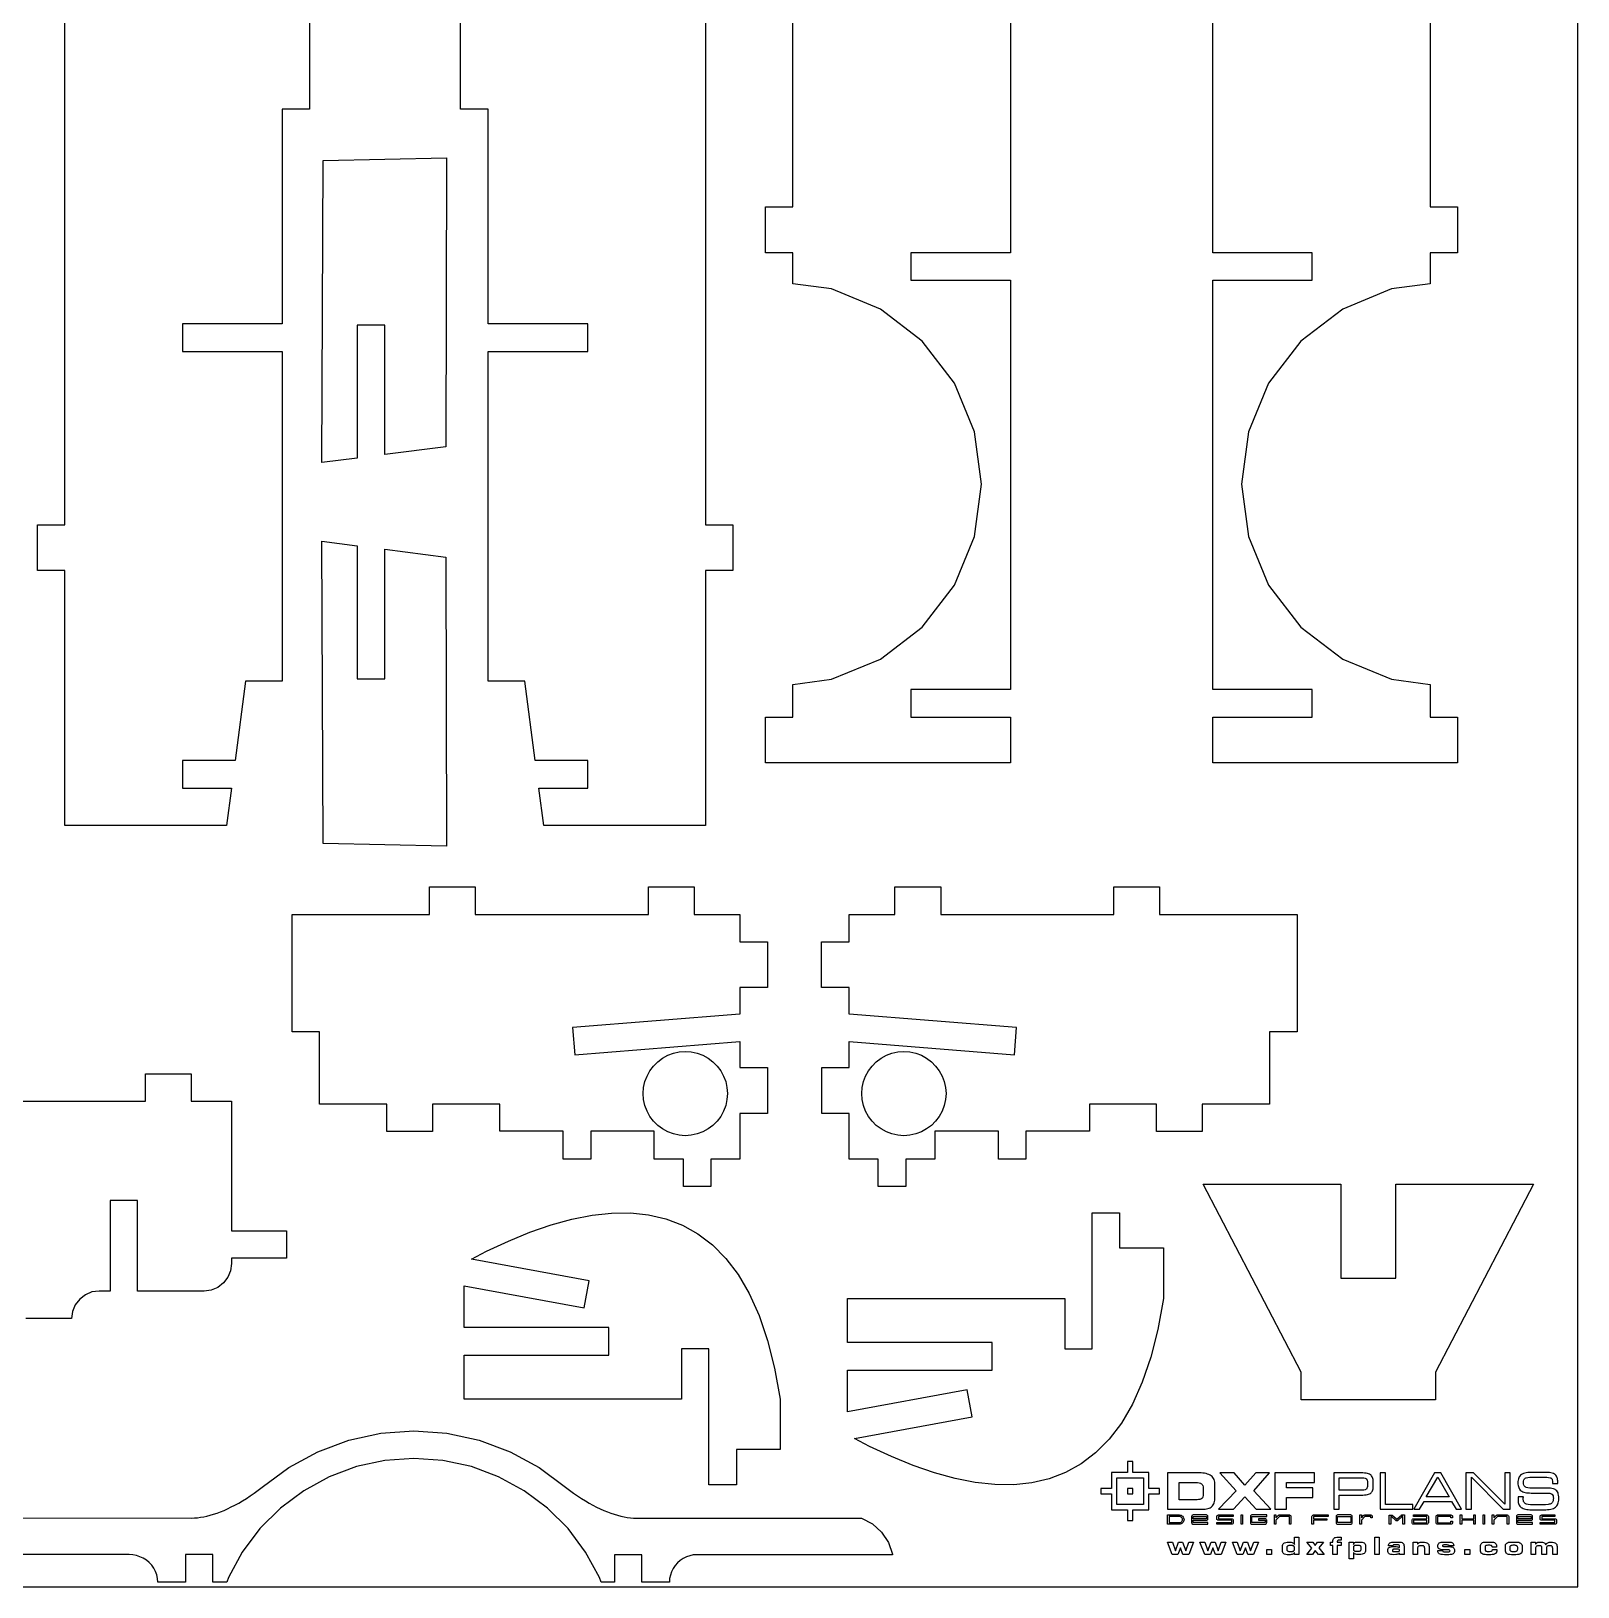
# Model space of a CAD drawing. Extents: x 0 to 730, y 0 to 480.
# Drawn here: x 561.1 to 730, y 0 to 170 of the extents above; entities that cross this region are included whole.
import ezdxf

# ---------------------------------------------------------------- set-up
doc = ezdxf.new("R2010")
doc.units = 0
doc.header["$MEASUREMENT"] = 0
for name, color, linetype in [('CUT', 62, 'CONTINUOUS'), ('ENGRAVE', 132, 'CONTINUOUS'), ('FRAME', 150, 'CONTINUOUS')]:
    doc.layers.add(name, color=color, linetype=linetype)

msp = doc.modelspace()

# ---------------------------------------------------------------- linework, layer by layer
at = {"layer": 'CUT'}
for points in [[(668.03, 177.83), (668.03, 145.74), (657.16, 145.74), (657.16, 142.73), (668.03, 142.73), (668.03, 98.02), (657.16, 98.02), (657.16, 95.02), (668.03, 95.02), (668.03, 90.02), (641.29, 90.02), (641.29, 95.02), (644.29, 95.02), (644.29, 98.58), (648.51, 99.14), (653.83, 101.34), (658.41, 104.85), (661.92, 109.43), (664.12, 114.75), (664.87, 120.47), (664.12, 126.18), (661.92, 131.51), (658.41, 136.08), (653.83, 139.59), (648.51, 141.79), (644.29, 142.35), (644.29, 145.74), (641.29, 145.74), (641.29, 150.74), (644.29, 150.74), (644.29, 268.48)], [(713.86, 268.48), (713.86, 150.74), (716.85, 150.74), (716.85, 145.74), (713.86, 145.74), (713.86, 142.35), (709.64, 141.79), (704.32, 139.59), (699.74, 136.08), (696.23, 131.51), (694.03, 126.18), (693.28, 120.47), (694.03, 114.75), (696.23, 109.43), (699.74, 104.85), (704.32, 101.34), (709.64, 99.14), (713.86, 98.58), (713.86, 95.02), (716.85, 95.02), (716.85, 90.02), (690.12, 90.02), (690.12, 95.02), (700.99, 95.02), (700.99, 98.02), (690.12, 98.02), (690.12, 142.73), (700.99, 142.73), (700.99, 145.74), (690.12, 145.74), (690.12, 177.83)], [(591.51, 173.97), (591.51, 161.44), (588.51, 161.44), (588.51, 137.97), (577.64, 137.97), (577.64, 134.97), (588.51, 134.97), (588.51, 98.93), (584.51, 98.93), (583.37, 90.26), (577.64, 90.26), (577.64, 87.26), (582.98, 87.26), (582.44, 83.16), (564.78, 83.16), (564.78, 111.02), (561.78, 111.02), (561.78, 116.02), (564.78, 116.02), (564.78, 174.71)], [(634.74, 174.71), (634.74, 116.02), (637.74, 116.02), (637.74, 111.02), (634.74, 111.02), (634.74, 83.16), (617.07, 83.16), (616.53, 87.26), (621.88, 87.26), (621.88, 90.26), (616.14, 90.26), (615, 98.93), (611, 98.93), (611, 134.97), (621.88, 134.97), (621.88, 137.97), (611, 137.97), (611, 161.44), (608, 161.44), (608, 173.97)], [(559.17, 53.06), (573.58, 53.06), (573.58, 56.06), (578.58, 56.06), (578.58, 53.06), (582.98, 53.06), (582.98, 38.9), (588.98, 38.9), (588.98, 35.9), (582.98, 35.9), (582.98, 35.32), (582.88, 34.54), (582.58, 33.82), (582.1, 33.2), (581.48, 32.72), (580.76, 32.42), (579.98, 32.32), (572.73, 32.32), (572.73, 42.19), (569.73, 42.19), (569.73, 32.32), (568.52, 32.32), (567.74, 32.22), (567.02, 31.92), (566.4, 31.44), (565.92, 30.82), (565.62, 30.09), (565.52, 29.32), (560.51, 29.31)], [(526.72, 7.53), (578.59, 7.52), (578.92, 7.53), (579.25, 7.55), (579.6, 7.6), (579.94, 7.65), (580.3, 7.73), (580.66, 7.82), (581.02, 7.93), (581.4, 8.06), (581.78, 8.2), (582.16, 8.36), (582.55, 8.53), (582.95, 8.73), (583.35, 8.94), (583.76, 9.16), (584.18, 9.41), (584.6, 9.67), (585.02, 9.94), (585.46, 10.24), (585.9, 10.55), (586.34, 10.88), (589.23, 13.04), (592.4, 14.76), (595.78, 16.02), (599.3, 16.79), (602.9, 17.04), (606.49, 16.79), (610.02, 16.02), (613.4, 14.76), (616.56, 13.04), (619.45, 10.88), (619.9, 10.55), (620.34, 10.24), (620.77, 9.94), (621.2, 9.67), (621.62, 9.41), (622.03, 9.16), (622.44, 8.93), (622.85, 8.72), (623.24, 8.53), (623.64, 8.36), (624.02, 8.2), (624.4, 8.05), (624.77, 7.93), (625.14, 7.82), (625.5, 7.73), (625.85, 7.65), (626.2, 7.59), (626.54, 7.55), (626.88, 7.52), (627.21, 7.51), (651.78, 7.51), (652.96, 6.88), (653.96, 5.97), (654.71, 4.85), (655.17, 3.59), (655.17, 3.51), (633.8, 3.51), (633.4, 3.49), (633.02, 3.41), (632.65, 3.29), (632.3, 3.11), (631.97, 2.89), (631.67, 2.64), (631.42, 2.34), (631.2, 2.01), (631.02, 1.66), (630.9, 1.29), (630.82, 0.91), (630.8, 0.52), (627.8, 0.52), (627.8, 3.51), (624.8, 3.51), (624.8, 0.52), (623.35, 0.52), (623.16, 1.02), (621.63, 3.81), (619.73, 6.36), (617.48, 8.6), (614.94, 10.5), (612.15, 12.03), (609.17, 13.14), (606.07, 13.81), (602.9, 14.04), (599.73, 13.81), (596.62, 13.14), (593.64, 12.03), (590.86, 10.5), (588.31, 8.6), (586.06, 6.36), (584.16, 3.81), (582.64, 1.02), (582.45, 0.52), (580.95, 0.52), (580.95, 3.52), (577.95, 3.52), (577.95, 0.52), (574.95, 0.52), (574.91, 0.92), (574.81, 1.31), (574.67, 1.68), (574.49, 2.03), (574.26, 2.36), (573.99, 2.65), (573.68, 2.91), (573.34, 3.12), (572.98, 3.3), (572.6, 3.42), (572.21, 3.5), (571.82, 3.52), (456.28, 3.53)]]:
    msp.add_lwpolyline(points, dxfattribs=at)
for points in [[(606.46, 156.11), (606.39, 124.54), (599.71, 123.69), (599.71, 137.84), (596.71, 137.84), (596.71, 123.31), (592.85, 122.82), (592.97, 155.83)], [(606.39, 112.5), (606.46, 80.93), (592.97, 81.21), (592.85, 114.22), (596.71, 113.73), (596.71, 99.2), (599.71, 99.2), (599.71, 113.35)], [(638.5, 46.73), (635.33, 46.73), (635.33, 43.73), (632.33, 43.73), (632.33, 46.73), (629.15, 46.73), (629.15, 49.77), (622.21, 49.77), (622.21, 46.73), (619.21, 46.73), (619.21, 49.77), (612.27, 49.77), (612.27, 52.73), (604.93, 52.73), (604.93, 49.73), (599.93, 49.73), (599.93, 52.73), (592.6, 52.73), (592.6, 60.65), (589.6, 60.65), (589.6, 73.46), (604.6, 73.46), (604.6, 76.46), (609.6, 76.46), (609.6, 73.46), (628.5, 73.46), (628.5, 76.46), (633.5, 76.46), (633.5, 73.46), (638.5, 73.46), (638.5, 70.46), (641.51, 70.46), (641.51, 65.46), (638.5, 65.46), (638.5, 62.58), (620.21, 61.1), (620.46, 58.11), (638.5, 59.57), (638.5, 56.73), (641.5, 56.73), (641.5, 51.73), (638.5, 51.73)], [(653.6, 46.73), (650.43, 46.73), (650.43, 51.73), (647.43, 51.73), (647.43, 56.73), (650.43, 56.73), (650.43, 59.57), (668.47, 58.11), (668.71, 61.1), (650.43, 62.58), (650.43, 65.46), (647.41, 65.46), (647.41, 70.46), (650.43, 70.46), (650.43, 73.46), (655.43, 73.46), (655.43, 76.46), (660.43, 76.46), (660.43, 73.46), (679.33, 73.46), (679.33, 76.46), (684.33, 76.46), (684.33, 73.46), (699.33, 73.46), (699.33, 60.65), (696.33, 60.65), (696.33, 52.73), (688.99, 52.73), (688.99, 49.73), (683.99, 49.73), (683.99, 52.73), (676.66, 52.73), (676.66, 49.77), (669.72, 49.77), (669.72, 46.73), (666.72, 46.73), (666.72, 49.77), (659.77, 49.77), (659.77, 46.73), (656.6, 46.73), (656.6, 43.73), (653.6, 43.73)], [(710.12, 33.74), (710.12, 44), (725.17, 44), (714.46, 23.47), (714.46, 20.42), (699.79, 20.42), (699.79, 23.47), (689.07, 44), (704.13, 44), (704.13, 33.74)], [(617.88, 39.55), (620.15, 40.17), (622.35, 40.6), (624.48, 40.83), (626.54, 40.85), (628.52, 40.64), (630.41, 40.2), (632.21, 39.52), (633.9, 38.58), (635.49, 37.37), (636.95, 35.89), (638.3, 34.11), (639.51, 32.05), (640.58, 29.65), (641.51, 26.93), (642.28, 23.88), (642.9, 20.49), (642.9, 14.99), (638.11, 14.99), (638.11, 11.16), (635.11, 11.16), (635.11, 26.02), (632.11, 26.02), (632.11, 20.49), (608.38, 20.49), (608.38, 25.32), (624.19, 25.32), (624.19, 28.32), (608.38, 28.32), (608.38, 32.9), (621.47, 30.47), (622.02, 33.42), (609.17, 35.81), (610.81, 36.66), (613.21, 37.78), (615.57, 38.75)], [(676.96, 25.99), (676.96, 40.85), (679.96, 40.85), (679.96, 37.02), (684.75, 37.02), (684.75, 31.52), (684.13, 28.12), (683.36, 25.08), (682.43, 22.36), (681.36, 19.96), (680.15, 17.9), (678.8, 16.12), (677.34, 14.64), (675.75, 13.43), (674.06, 12.49), (672.26, 11.81), (670.37, 11.37), (668.39, 11.16), (666.33, 11.18), (664.2, 11.41), (661.99, 11.84), (659.73, 12.46), (657.42, 13.26), (655.06, 14.23), (652.66, 15.35), (651.02, 16.2), (663.87, 18.59), (663.32, 21.54), (650.23, 19.11), (650.23, 23.69), (666.04, 23.69), (666.04, 26.69), (650.23, 26.69), (650.23, 31.52), (673.96, 31.52), (673.96, 25.99)]]:
    msp.add_lwpolyline(points, close=True, dxfattribs=at)
at = {"layer": 'ENGRAVE'}
for points in [[(632.53, 58.49), (633.19, 58.44), (633.83, 58.3), (634.44, 58.07), (635.02, 57.76), (635.54, 57.37), (636.01, 56.9), (636.4, 56.38), (636.71, 55.8), (636.94, 55.19), (637.08, 54.54), (637.13, 53.89), (637.08, 53.23), (636.94, 52.59), (636.71, 51.98), (636.4, 51.4), (636.01, 50.88), (635.54, 50.41), (635.02, 50.02), (634.44, 49.71), (633.83, 49.48), (633.19, 49.34), (632.53, 49.29), (631.88, 49.34), (631.23, 49.48), (630.62, 49.71), (630.04, 50.02), (629.52, 50.41), (629.05, 50.88), (628.66, 51.4), (628.35, 51.98), (628.12, 52.59), (627.98, 53.23), (627.93, 53.89), (627.98, 54.54), (628.12, 55.19), (628.35, 55.8), (628.66, 56.38), (629.05, 56.9), (629.52, 57.37), (630.04, 57.76), (630.62, 58.07), (631.23, 58.3), (631.88, 58.44)], [(655.74, 58.44), (656.4, 58.49), (657.05, 58.44), (657.69, 58.3), (658.31, 58.07), (658.88, 57.76), (659.41, 57.37), (659.87, 56.9), (660.27, 56.38), (660.58, 55.8), (660.81, 55.19), (660.95, 54.54), (661, 53.89), (660.95, 53.23), (660.81, 52.59), (660.58, 51.98), (660.27, 51.4), (659.87, 50.88), (659.41, 50.41), (658.88, 50.02), (658.31, 49.71), (657.69, 49.48), (657.05, 49.34), (656.4, 49.29), (655.74, 49.34), (655.1, 49.48), (654.49, 49.71), (653.91, 50.02), (653.39, 50.41), (652.92, 50.88), (652.53, 51.4), (652.21, 51.98), (651.98, 52.59), (651.84, 53.23), (651.8, 53.89), (651.84, 54.54), (651.98, 55.19), (652.21, 55.8), (652.53, 56.38), (652.92, 56.9), (653.39, 57.37), (653.91, 57.76), (654.49, 58.07), (655.1, 58.3)], [(679.07, 12.51), (679.07, 10.76), (677.9, 10.76), (677.9, 10.18), (679.07, 10.18), (679.07, 8.43), (680.82, 8.43), (680.82, 7.26), (681.4, 7.26), (681.4, 8.43), (683.15, 8.43), (683.15, 10.18), (684.32, 10.18), (684.32, 10.76), (683.15, 10.76), (683.15, 12.51), (681.4, 12.51), (681.4, 13.68), (680.82, 13.68), (680.82, 12.51)], [(679.65, 11.93), (680.82, 11.93), (681.4, 11.93), (682.57, 11.93), (682.57, 10.76), (682.57, 10.18), (682.57, 9.01), (681.4, 9.01), (680.82, 9.01), (679.65, 9.01), (679.65, 10.18), (679.65, 10.76)], [(688.63, 12.46), (685.19, 12.46), (685.19, 8.48), (688.98, 8.48), (689.15, 8.48), (689.31, 8.5), (689.46, 8.52), (689.6, 8.56), (689.73, 8.6), (689.84, 8.65), (689.94, 8.72), (690.03, 8.79), (690.11, 8.87), (690.18, 8.97), (690.24, 9.08), (690.29, 9.19), (690.32, 9.32), (690.35, 9.46), (690.37, 9.61), (690.37, 9.77), (690.37, 11.11), (690.36, 11.28), (690.34, 11.44), (690.31, 11.58), (690.27, 11.72), (690.21, 11.84), (690.14, 11.95), (690.05, 12.05), (689.95, 12.14), (689.84, 12.21), (689.71, 12.28), (689.57, 12.33), (689.41, 12.38), (689.24, 12.42), (689.05, 12.44), (688.85, 12.46)], [(690.77, 8.48), (692.38, 8.48), (693.63, 9.84), (694.87, 8.48), (696.47, 8.48), (694.62, 10.5), (696.32, 12.46), (694.82, 12.46), (693.63, 11.11), (692.46, 12.46), (690.91, 12.46), (692.67, 10.5)], [(701.23, 11.41), (701.23, 12.46), (696.91, 12.46), (696.91, 8.48), (698.19, 8.48), (698.19, 9.78), (701.05, 9.78), (701.05, 10.82), (698.19, 10.82), (698.19, 11.41)], [(703.94, 8.48), (703.94, 10.01), (706.08, 10.01), (706.52, 10.02), (706.7, 10.04), (706.87, 10.06), (707.01, 10.09), (707.14, 10.12), (707.25, 10.17), (707.34, 10.21), (707.41, 10.27), (707.47, 10.34), (707.53, 10.42), (707.57, 10.51), (707.61, 10.61), (707.63, 10.72), (707.65, 10.84), (707.65, 10.98), (707.65, 11.49), (707.65, 11.62), (707.63, 11.74), (707.61, 11.85), (707.57, 11.95), (707.53, 12.04), (707.47, 12.12), (707.41, 12.19), (707.34, 12.25), (707.25, 12.3), (707.14, 12.34), (707.01, 12.38), (706.87, 12.41), (706.7, 12.43), (706.51, 12.45), (706.08, 12.46), (703.35, 12.46), (703.35, 8.48)], [(703.94, 10.55), (703.94, 11.93), (706.22, 11.93), (706.45, 11.93), (706.64, 11.91), (706.78, 11.87), (706.83, 11.85), (706.88, 11.82), (706.91, 11.79), (706.94, 11.75), (706.97, 11.7), (706.99, 11.64), (707.02, 11.51), (707.03, 11.34), (707.03, 11.15), (707.02, 10.98), (706.99, 10.84), (706.97, 10.78), (706.94, 10.73), (706.91, 10.69), (706.88, 10.66), (706.83, 10.63), (706.78, 10.61), (706.64, 10.57), (706.45, 10.55), (706.22, 10.55)], [(708.4, 8.48), (711.99, 8.48), (711.99, 9.01), (708.99, 9.01), (708.99, 12.46), (708.4, 12.46)], [(712.07, 8.48), (712.7, 8.48), (713.2, 9.33), (716.2, 9.33), (716.71, 8.48), (717.3, 8.48), (715.04, 12.46), (714.33, 12.46)], [(713.45, 9.84), (714.69, 11.97), (715.95, 9.84)], [(718.37, 8.48), (718.37, 11.97), (721.83, 8.48), (722.6, 8.48), (722.6, 12.46), (722.02, 12.46), (722.02, 9.03), (718.61, 12.46), (717.78, 12.46), (717.78, 8.48)], [(723.48, 9.84), (723.47, 9.75), (723.47, 9.5), (723.47, 9.36), (723.49, 9.23), (723.52, 9.12), (723.56, 9.01), (723.6, 8.91), (723.66, 8.82), (723.73, 8.74), (723.82, 8.68), (723.91, 8.62), (724.02, 8.57), (724.14, 8.53), (724.28, 8.49), (724.43, 8.46), (724.59, 8.44), (724.77, 8.43), (724.96, 8.43), (726.27, 8.43), (726.49, 8.43), (726.69, 8.45), (726.88, 8.47), (727.05, 8.5), (727.2, 8.53), (727.33, 8.58), (727.45, 8.64), (727.55, 8.7), (727.64, 8.77), (727.71, 8.86), (727.77, 8.96), (727.82, 9.07), (727.86, 9.19), (727.89, 9.33), (727.91, 9.48), (727.91, 9.64), (727.91, 9.84), (727.89, 10.01), (727.86, 10.15), (727.83, 10.28), (727.77, 10.38), (727.7, 10.48), (727.61, 10.57), (727.51, 10.64), (727.43, 10.68), (727.35, 10.71), (727.14, 10.75), (727, 10.77), (726.84, 10.78), (726.44, 10.79), (725.06, 10.79), (724.77, 10.8), (724.54, 10.82), (724.37, 10.86), (724.3, 10.89), (724.25, 10.92), (724.2, 10.95), (724.17, 11), (724.13, 11.05), (724.11, 11.1), (724.07, 11.24), (724.06, 11.4), (724.07, 11.56), (724.11, 11.69), (724.14, 11.74), (724.17, 11.79), (724.21, 11.83), (724.25, 11.87), (724.31, 11.9), (724.37, 11.92), (724.54, 11.96), (724.76, 11.99), (725.03, 11.99), (726.34, 11.99), (726.6, 11.99), (726.81, 11.96), (726.97, 11.93), (727.03, 11.9), (727.08, 11.87), (727.12, 11.84), (727.15, 11.8), (727.18, 11.75), (727.2, 11.69), (727.23, 11.56), (727.24, 11.4), (727.24, 11.28), (727.81, 11.28), (727.81, 11.45), (727.81, 11.59), (727.79, 11.71), (727.77, 11.83), (727.75, 11.93), (727.71, 12.03), (727.66, 12.11), (727.6, 12.19), (727.53, 12.26), (727.44, 12.32), (727.33, 12.38), (727.2, 12.42), (727.06, 12.45), (726.89, 12.48), (726.66, 12.5), (726.38, 12.51), (726.04, 12.51), (725.17, 12.51), (724.94, 12.51), (724.72, 12.5), (724.53, 12.48), (724.35, 12.45), (724.19, 12.41), (724.05, 12.37), (723.93, 12.32), (723.83, 12.26), (723.74, 12.19), (723.67, 12.11), (723.6, 12.01), (723.55, 11.91), (723.51, 11.8), (723.48, 11.67), (723.46, 11.53), (723.46, 11.38), (723.46, 11.23), (723.48, 11.09), (723.5, 10.97), (723.54, 10.85), (723.58, 10.75), (723.64, 10.66), (723.71, 10.58), (723.79, 10.51), (723.87, 10.45), (723.98, 10.4), (724.1, 10.35), (724.23, 10.32), (724.38, 10.29), (724.54, 10.27), (724.71, 10.26), (724.9, 10.25), (726.53, 10.25), (726.76, 10.24), (726.94, 10.22), (727.08, 10.18), (727.13, 10.16), (727.18, 10.13), (727.21, 10.09), (727.24, 10.05), (727.29, 9.95), (727.32, 9.82), (727.33, 9.67), (727.32, 9.57), (727.31, 9.47), (727.29, 9.39), (727.27, 9.32), (727.24, 9.25), (727.2, 9.2), (727.16, 9.15), (727.11, 9.11), (727.04, 9.07), (726.96, 9.04), (726.86, 9.02), (726.75, 9), (726.47, 8.97), (726.12, 8.96), (725.11, 8.96), (724.82, 8.97), (724.58, 8.99), (724.39, 9.04), (724.32, 9.06), (724.26, 9.09), (724.21, 9.13), (724.16, 9.17), (724.13, 9.22), (724.09, 9.28), (724.07, 9.34), (724.05, 9.41), (724.04, 9.57), (724.04, 9.72), (724.05, 9.84)], [(680.82, 10.76), (680.82, 10.18), (681.4, 10.18), (681.4, 10.76)], [(688.27, 11.4), (688.47, 11.39), (688.64, 11.36), (688.78, 11.32), (688.84, 11.29), (688.9, 11.25), (688.94, 11.21), (688.98, 11.17), (689.01, 11.12), (689.04, 11.06), (689.08, 10.94), (689.09, 10.79), (689.09, 10.11), (689.08, 9.97), (689.05, 9.84), (689, 9.74), (688.93, 9.66), (688.84, 9.6), (688.72, 9.56), (688.58, 9.53), (688.42, 9.52), (686.47, 9.52), (686.47, 11.4)], [(685.19, 7.86), (685.36, 7.86), (686.47, 7.86), (686.47, 7.86), (686.58, 7.85), (686.67, 7.82), (686.76, 7.77), (686.84, 7.71), (686.9, 7.63), (686.95, 7.55), (686.98, 7.45), (686.99, 7.35), (686.98, 7.25), (686.95, 7.16), (686.9, 7.07), (686.84, 7), (686.76, 6.94), (686.67, 6.89), (686.58, 6.86), (686.47, 6.85), (686.47, 6.85), (685.19, 6.85), (685.19, 7.02), (685.19, 7.69)], [(686.47, 7.69), (685.36, 7.69), (685.36, 7.02), (686.47, 7.02), (686.54, 7.02), (686.61, 7.04), (686.67, 7.07), (686.72, 7.11), (686.76, 7.16), (686.79, 7.22), (686.81, 7.29), (686.82, 7.35), (686.81, 7.42), (686.79, 7.48), (686.76, 7.54), (686.72, 7.59), (686.67, 7.63), (686.61, 7.66), (686.54, 7.68)], [(687.81, 7.02), (687.83, 6.95), (687.86, 6.9), (687.91, 6.86), (687.98, 6.85), (689.6, 6.85), (689.6, 7.02), (688.14, 7.02), (687.98, 7.02), (687.98, 7.18), (687.98, 7.27), (689.43, 7.27), (689.43, 7.27), (689.43, 7.27), (689.49, 7.28), (689.55, 7.32), (689.58, 7.37), (689.6, 7.44), (689.6, 7.69), (689.6, 7.69), (689.58, 7.76), (689.55, 7.81), (689.49, 7.84), (689.43, 7.86), (687.98, 7.86), (687.91, 7.84), (687.86, 7.81), (687.83, 7.76), (687.81, 7.69), (687.81, 7.69)], [(689.43, 7.69), (689.43, 7.69), (689.43, 7.6), (689.43, 7.53), (689.43, 7.44), (689.26, 7.44), (687.98, 7.44), (687.98, 7.53), (687.98, 7.69), (687.98, 7.69), (688.14, 7.69), (689.26, 7.69)], [(690.58, 7.69), (690.59, 7.76), (690.63, 7.81), (690.68, 7.84), (690.75, 7.86), (692.36, 7.86), (692.36, 7.69), (690.91, 7.69), (690.75, 7.69), (690.75, 7.6), (690.75, 7.53), (690.75, 7.44), (690.75, 7.44), (690.91, 7.44), (692.2, 7.44), (692.2, 7.44), (692.26, 7.42), (692.32, 7.39), (692.35, 7.34), (692.36, 7.27), (692.36, 7.27), (692.36, 7.02), (692.35, 6.95), (692.32, 6.9), (692.26, 6.86), (692.2, 6.85), (690.58, 6.85), (690.58, 7.02), (692.03, 7.02), (692.2, 7.02), (692.2, 7.11), (692.2, 7.18), (692.2, 7.27), (692.2, 7.27), (692.03, 7.27), (690.75, 7.27), (690.75, 7.27), (690.75, 7.27), (690.68, 7.28), (690.63, 7.32), (690.59, 7.37), (690.58, 7.44), (690.58, 7.44)], [(693.22, 7.86), (693.39, 7.86), (693.39, 6.85), (693.22, 6.85)], [(694.24, 7.02), (694.25, 6.95), (694.29, 6.9), (694.34, 6.86), (694.4, 6.85), (694.41, 6.85), (695.86, 6.85), (695.86, 6.85), (695.93, 6.86), (695.98, 6.9), (696.01, 6.95), (696.03, 7.02), (696.03, 7.27), (696.01, 7.34), (695.98, 7.39), (695.93, 7.42), (695.86, 7.44), (695.86, 7.44), (695.14, 7.44), (695.14, 7.27), (695.7, 7.27), (695.86, 7.27), (695.86, 7.18), (695.86, 7.11), (695.86, 7.02), (694.41, 7.02), (694.4, 7.02), (694.4, 7.18), (694.4, 7.53), (694.4, 7.69), (694.41, 7.69), (694.57, 7.69), (696.03, 7.69), (696.03, 7.86), (694.41, 7.86), (694.4, 7.86), (694.34, 7.84), (694.29, 7.81), (694.25, 7.76), (694.24, 7.69)], [(697.42, 7.7), (697.03, 7.3), (697.03, 6.85), (696.86, 6.85), (696.86, 7.86), (697.03, 7.86), (697.03, 7.54), (697.31, 7.82), (697.36, 7.85), (697.39, 7.86), (697.43, 7.86), (698.5, 7.86), (698.56, 7.85), (698.62, 7.81), (698.65, 7.76), (698.67, 7.7), (698.67, 6.86), (698.5, 6.86), (698.5, 7.53), (698.5, 7.7), (698.33, 7.7), (697.52, 7.7)], [(700.96, 7.7), (700.98, 7.76), (701.01, 7.81), (701.06, 7.85), (701.13, 7.86), (702.73, 7.86), (702.73, 7.7), (701.29, 7.7), (701.13, 7.7), (701.13, 7.53), (701.13, 7.43), (702.57, 7.43), (702.57, 7.27), (701.13, 7.27), (701.13, 6.86), (700.96, 6.86)], [(705.37, 7.7), (705.35, 7.76), (705.31, 7.81), (705.26, 7.84), (705.2, 7.86), (703.76, 7.86), (703.7, 7.84), (703.65, 7.81), (703.61, 7.76), (703.6, 7.7), (703.59, 7.7), (703.59, 7.02), (703.61, 6.95), (703.64, 6.9), (703.7, 6.86), (703.76, 6.85), (705.2, 6.85), (705.26, 6.86), (705.32, 6.9), (705.35, 6.95), (705.37, 7.02), (705.37, 7.69)], [(703.76, 7.02), (703.76, 7.18), (703.76, 7.53), (703.76, 7.69), (703.93, 7.69), (705.03, 7.69), (705.2, 7.69), (705.2, 7.53), (705.2, 7.18), (705.2, 7.02), (705.03, 7.02), (703.93, 7.02)], [(706.83, 7.7), (706.75, 7.7), (706.36, 7.3), (706.36, 7.19), (706.36, 7.12), (706.36, 6.85), (706.19, 6.85), (706.19, 7.86), (706.25, 7.86), (706.3, 7.86), (706.36, 7.86), (706.36, 7.54), (706.64, 7.82), (706.68, 7.85), (706.72, 7.86), (706.76, 7.86), (706.83, 7.86), (706.93, 7.86), (707.39, 7.86), (707.45, 7.85), (707.51, 7.81), (707.54, 7.76), (707.55, 7.7), (707.55, 7.54), (707.39, 7.54), (707.39, 7.59), (707.39, 7.7), (707.22, 7.7), (706.93, 7.7), (706.85, 7.7)], [(709.73, 7.85), (709.9, 7.7), (709.9, 7.7), (709.9, 7.69), (710.18, 7.42), (710.21, 7.4), (710.23, 7.39), (710.25, 7.4), (710.28, 7.42), (710.73, 7.85), (710.73, 7.86), (710.89, 7.86), (711.06, 7.86), (711.06, 6.85), (710.89, 6.85), (710.89, 7.69), (710.89, 7.7), (710.8, 7.7), (710.35, 7.26), (710.29, 7.23), (710.23, 7.22), (710.17, 7.23), (710.11, 7.26), (709.66, 7.69), (709.57, 7.69), (709.57, 6.85), (709.57, 6.84), (709.4, 6.84), (709.4, 7.85), (709.57, 7.85)], [(712.05, 7.86), (713.52, 7.86), (713.58, 7.84), (713.63, 7.81), (713.67, 7.76), (713.68, 7.69), (713.68, 7.69), (713.68, 7.01), (713.68, 7.01), (713.67, 6.95), (713.63, 6.89), (713.58, 6.86), (713.52, 6.84), (712.05, 6.84), (711.99, 6.86), (711.94, 6.89), (711.9, 6.95), (711.89, 7.01), (711.89, 7.27), (711.9, 7.34), (711.94, 7.39), (711.99, 7.42), (712.05, 7.44), (712.05, 7.44), (713.52, 7.44), (713.52, 7.53), (713.52, 7.69), (713.35, 7.69), (712.05, 7.69)], [(712.05, 7.27), (712.05, 7.27), (712.05, 7.18), (712.05, 7.11), (712.05, 7.01), (712.22, 7.01), (713.35, 7.01), (713.52, 7.01), (713.52, 7.18), (713.52, 7.27), (712.22, 7.27)], [(716.31, 7.02), (716.31, 7.01), (716.3, 6.95), (716.26, 6.89), (716.21, 6.86), (716.14, 6.84), (714.68, 6.84), (714.62, 6.86), (714.56, 6.89), (714.53, 6.95), (714.52, 7.01), (714.52, 7.02), (714.52, 7.7), (714.53, 7.76), (714.56, 7.81), (714.62, 7.85), (714.68, 7.86), (716.14, 7.86), (716.21, 7.85), (716.26, 7.81), (716.3, 7.76), (716.31, 7.7), (716.31, 7.69), (716.31, 7.53), (716.14, 7.53), (716.14, 7.53), (716.14, 7.69), (716.14, 7.69), (716.14, 7.7), (715.98, 7.7), (714.85, 7.7), (714.68, 7.7), (714.68, 7.53), (714.68, 7.18), (714.68, 7.02), (714.68, 7.01), (714.85, 7.01), (715.98, 7.01), (716.14, 7.01), (716.14, 7.02), (716.14, 7.02), (716.14, 7.18), (716.14, 7.18), (716.31, 7.18)], [(718.63, 7.27), (717.32, 7.27), (717.32, 6.85), (717.15, 6.85), (717.15, 7.86), (717.32, 7.86), (717.32, 7.44), (718.63, 7.44), (718.63, 7.86), (718.79, 7.86), (718.79, 6.85), (718.63, 6.85)], [(719.65, 7.86), (719.82, 7.86), (719.82, 6.85), (719.65, 6.85)], [(721.32, 7.7), (721.31, 7.7), (721.21, 7.7), (720.81, 7.3), (720.81, 7.17), (720.81, 7.12), (720.81, 6.85), (720.65, 6.85), (720.65, 7.86), (720.71, 7.86), (720.77, 7.86), (720.81, 7.86), (720.81, 7.54), (721.1, 7.82), (721.14, 7.85), (721.17, 7.86), (721.21, 7.86), (721.32, 7.86), (721.39, 7.86), (722.29, 7.86), (722.35, 7.85), (722.4, 7.81), (722.44, 7.76), (722.45, 7.7), (722.45, 6.86), (722.29, 6.86), (722.29, 7.53), (722.29, 7.7), (722.12, 7.7), (721.39, 7.7)], [(723.28, 7.02), (723.29, 6.95), (723.33, 6.9), (723.38, 6.86), (723.44, 6.85), (725.06, 6.85), (725.06, 7.02), (723.61, 7.02), (723.44, 7.02), (723.44, 7.18), (723.44, 7.27), (724.89, 7.27), (724.89, 7.27), (724.89, 7.27), (724.96, 7.28), (725.01, 7.32), (725.05, 7.37), (725.06, 7.44), (725.06, 7.69), (725.06, 7.69), (725.05, 7.76), (725.01, 7.81), (724.96, 7.84), (724.89, 7.86), (723.44, 7.86), (723.38, 7.84), (723.33, 7.81), (723.29, 7.76), (723.28, 7.69), (723.28, 7.69), (723.28, 7.69)], [(724.89, 7.69), (724.89, 7.69), (724.89, 7.6), (724.89, 7.53), (724.89, 7.44), (724.73, 7.44), (723.44, 7.44), (723.44, 7.53), (723.44, 7.69), (723.44, 7.69), (723.61, 7.69), (724.73, 7.69)], [(725.88, 7.69), (725.9, 7.76), (725.93, 7.81), (725.99, 7.84), (726.05, 7.86), (727.5, 7.86), (727.5, 7.69), (726.22, 7.69), (726.05, 7.69), (726.05, 7.6), (726.05, 7.53), (726.05, 7.44), (726.05, 7.44), (726.22, 7.44), (727.5, 7.44), (727.5, 7.44), (727.57, 7.42), (727.62, 7.39), (727.66, 7.34), (727.67, 7.27), (727.67, 7.27), (727.67, 7.02), (727.65, 6.95), (727.62, 6.9), (727.57, 6.86), (727.5, 6.85), (725.88, 6.85), (725.88, 7.02), (727.34, 7.02), (727.5, 7.02), (727.5, 7.11), (727.5, 7.18), (727.5, 7.27), (727.5, 7.27), (727.34, 7.27), (726.05, 7.27), (726.05, 7.27), (726.05, 7.27), (725.99, 7.28), (725.93, 7.32), (725.9, 7.37), (725.88, 7.44), (725.88, 7.44), (725.88, 7.44)], [(699.04, 4.63), (699.04, 5.44), (699.53, 5.44), (699.53, 3.53), (699.04, 3.53), (699.04, 3.77), (699.03, 3.71), (699, 3.65), (698.95, 3.6), (698.89, 3.57), (698.81, 3.54), (698.71, 3.52), (698.59, 3.51), (698.44, 3.51), (698.26, 3.51), (698.1, 3.53), (697.98, 3.56), (697.89, 3.61), (697.82, 3.67), (697.77, 3.75), (697.74, 3.85), (697.73, 3.96), (697.73, 4.41), (697.74, 4.53), (697.77, 4.63), (697.82, 4.71), (697.89, 4.77), (697.98, 4.82), (698.1, 4.86), (698.25, 4.88), (698.43, 4.88), (698.57, 4.88), (698.69, 4.87), (698.79, 4.85), (698.87, 4.83), (698.93, 4.79), (698.98, 4.75), (699.01, 4.7)], [(703.72, 3.53), (703.23, 3.53), (703.23, 4.51), (703, 4.51), (703, 4.88), (703.23, 4.88), (703.23, 4.93), (703.24, 5.06), (703.27, 5.17), (703.31, 5.26), (703.37, 5.33), (703.45, 5.38), (703.55, 5.41), (703.68, 5.43), (703.83, 5.44), (704.14, 5.44), (704.14, 5.11), (704.13, 5.11), (704.01, 5.11), (703.88, 5.1), (703.83, 5.09), (703.79, 5.07), (703.76, 5.04), (703.74, 5.01), (703.72, 4.97), (703.72, 4.93), (703.72, 4.9), (703.72, 4.88), (704.17, 4.88), (704.17, 4.51), (703.72, 4.51)], [(708.31, 3.53), (707.82, 3.53), (707.82, 5.44), (708.31, 5.44)], [(685.71, 3.53), (685.19, 4.88), (685.73, 4.88), (686.05, 3.92), (686.4, 4.88), (686.84, 4.88), (687.18, 3.92), (687.52, 4.88), (688.04, 4.88), (687.51, 3.53), (686.88, 3.53), (686.61, 4.28), (686.33, 3.53)], [(689.25, 3.53), (688.73, 4.88), (689.27, 4.88), (689.59, 3.92), (689.94, 4.88), (690.38, 4.88), (690.72, 3.92), (691.06, 4.88), (691.57, 4.88), (691.05, 3.53), (690.42, 3.53), (690.15, 4.28), (689.87, 3.53)], [(692.79, 3.53), (692.27, 4.88), (692.81, 4.88), (693.13, 3.92), (693.48, 4.88), (693.92, 4.88), (694.26, 3.92), (694.6, 4.88), (695.11, 4.88), (694.59, 3.53), (693.96, 3.53), (693.69, 4.28), (693.41, 3.53)], [(696.56, 3.53), (696.02, 3.53), (696.02, 4.07), (696.56, 4.07)], [(698.74, 3.88), (698.82, 3.88), (698.88, 3.89), (698.94, 3.91), (698.98, 3.93), (699.01, 3.96), (699.03, 4), (699.04, 4.05), (699.05, 4.11), (699.05, 4.27), (699.04, 4.33), (699.03, 4.38), (699.01, 4.43), (698.98, 4.46), (698.94, 4.48), (698.89, 4.5), (698.82, 4.51), (698.74, 4.51), (698.52, 4.51), (698.44, 4.51), (698.38, 4.5), (698.33, 4.48), (698.28, 4.45), (698.25, 4.42), (698.23, 4.38), (698.22, 4.34), (698.21, 4.28), (698.21, 4.11), (698.22, 4.05), (698.23, 4), (698.25, 3.96), (698.28, 3.93), (698.32, 3.91), (698.38, 3.89), (698.44, 3.88), (698.52, 3.88)], [(701.02, 3.53), (700.4, 3.53), (700.95, 4.24), (700.42, 4.88), (701.07, 4.88), (701.32, 4.53), (701.58, 4.88), (702.21, 4.88), (701.71, 4.26), (702.3, 3.53), (701.67, 3.53), (701.33, 3.98)], [(705.5, 3.77), (705.5, 3.07), (705.02, 3.07), (705.02, 4.88), (705.5, 4.88), (705.5, 4.63), (705.52, 4.7), (705.55, 4.76), (705.59, 4.8), (705.65, 4.84), (705.73, 4.87), (705.83, 4.89), (705.96, 4.9), (706.11, 4.9), (706.29, 4.89), (706.44, 4.87), (706.56, 4.84), (706.66, 4.8), (706.73, 4.74), (706.78, 4.66), (706.81, 4.56), (706.82, 4.45), (706.82, 4), (706.81, 3.89), (706.78, 3.79), (706.72, 3.71), (706.65, 3.64), (706.55, 3.6), (706.43, 3.56), (706.29, 3.54), (706.11, 3.53), (705.97, 3.54), (705.85, 3.55), (705.75, 3.56), (705.67, 3.59), (705.61, 3.62), (705.56, 3.66), (705.53, 3.71)], [(705.8, 4.53), (705.66, 4.51), (705.61, 4.5), (705.57, 4.48), (705.53, 4.45), (705.51, 4.41), (705.5, 4.36), (705.5, 4.3), (705.5, 4.14), (705.5, 4.08), (705.51, 4.02), (705.53, 3.98), (705.56, 3.95), (705.6, 3.93), (705.65, 3.91), (705.72, 3.9), (705.8, 3.9), (706.02, 3.9), (706.1, 3.9), (706.17, 3.91), (706.22, 3.93), (706.26, 3.95), (706.29, 3.98), (706.31, 4.02), (706.33, 4.07), (706.33, 4.13), (706.33, 4.3), (706.33, 4.36), (706.31, 4.4), (706.29, 4.44), (706.26, 4.47), (706.22, 4.5), (706.17, 4.51), (706.1, 4.52), (706.02, 4.53)], [(711.02, 3.53), (710.53, 3.53), (710.53, 3.69), (710.49, 3.65), (710.44, 3.61), (710.38, 3.58), (710.3, 3.56), (710.22, 3.54), (710.13, 3.52), (709.9, 3.51), (709.73, 3.52), (709.59, 3.54), (709.47, 3.57), (709.39, 3.61), (709.33, 3.67), (709.29, 3.75), (709.26, 3.85), (709.25, 3.96), (709.26, 4.08), (709.29, 4.18), (709.33, 4.25), (709.4, 4.31), (709.48, 4.35), (709.6, 4.38), (709.75, 4.4), (709.94, 4.41), (710.14, 4.4), (710.3, 4.38), (710.43, 4.34), (710.53, 4.29), (710.53, 4.44), (710.52, 4.5), (710.48, 4.55), (710.42, 4.58), (710.34, 4.59), (709.95, 4.59), (709.88, 4.58), (709.84, 4.56), (709.81, 4.53), (709.8, 4.48), (709.32, 4.48), (709.32, 4.5), (709.32, 4.6), (709.35, 4.68), (709.4, 4.75), (709.47, 4.81), (709.57, 4.85), (709.68, 4.88), (709.83, 4.89), (710, 4.9), (710.48, 4.9), (710.61, 4.89), (710.72, 4.87), (710.81, 4.84), (710.89, 4.79), (710.94, 4.73), (710.99, 4.65), (711.01, 4.56), (711.02, 4.45)], [(710.28, 4.11), (709.99, 4.11), (709.87, 4.11), (709.8, 4.08), (709.78, 4.06), (709.76, 4.04), (709.75, 4.01), (709.75, 3.97), (709.76, 3.91), (709.77, 3.89), (709.8, 3.87), (709.87, 3.85), (709.99, 3.85), (710.28, 3.85), (710.4, 3.85), (710.47, 3.88), (710.5, 3.9), (710.51, 3.92), (710.52, 3.95), (710.53, 3.98), (710.51, 4.05), (710.5, 4.07), (710.48, 4.09), (710.4, 4.11)], [(712.49, 3.53), (712, 3.53), (712, 4.87), (712.49, 4.87), (712.49, 4.67), (712.53, 4.72), (712.58, 4.77), (712.64, 4.81), (712.7, 4.84), (712.77, 4.87), (712.86, 4.88), (713.09, 4.9), (713.25, 4.89), (713.38, 4.86), (713.5, 4.83), (713.59, 4.77), (713.66, 4.7), (713.71, 4.62), (713.74, 4.52), (713.75, 4.4), (713.75, 3.53), (713.27, 3.53), (713.27, 4.21), (713.26, 4.29), (713.25, 4.36), (713.22, 4.41), (713.19, 4.45), (713.14, 4.47), (713.07, 4.49), (712.98, 4.5), (712.88, 4.5), (712.78, 4.5), (712.7, 4.49), (712.63, 4.46), (712.58, 4.43), (712.54, 4.39), (712.51, 4.33), (712.49, 4.26), (712.49, 4.18)], [(714.71, 3.96), (715.22, 3.96), (715.22, 3.95), (715.22, 3.92), (715.24, 3.9), (715.26, 3.88), (715.28, 3.86), (715.37, 3.84), (715.49, 3.83), (715.84, 3.83), (715.93, 3.84), (715.99, 3.86), (716.02, 3.89), (716.04, 3.94), (716.02, 3.98), (715.99, 4.01), (715.93, 4.04), (715.84, 4.05), (715.35, 4.06), (715.19, 4.06), (715.05, 4.08), (714.93, 4.11), (714.85, 4.15), (714.79, 4.2), (714.75, 4.27), (714.72, 4.36), (714.71, 4.46), (714.72, 4.57), (714.75, 4.66), (714.8, 4.74), (714.86, 4.8), (714.95, 4.84), (715.06, 4.88), (715.2, 4.89), (715.37, 4.9), (715.92, 4.9), (716.05, 4.89), (716.15, 4.88), (716.24, 4.85), (716.31, 4.8), (716.37, 4.75), (716.41, 4.68), (716.43, 4.6), (716.44, 4.5), (715.96, 4.5), (715.93, 4.53), (715.88, 4.56), (715.81, 4.57), (715.72, 4.58), (715.37, 4.58), (715.29, 4.57), (715.24, 4.56), (715.21, 4.53), (715.2, 4.49), (715.21, 4.45), (715.24, 4.43), (715.31, 4.41), (715.43, 4.4), (716.02, 4.4), (716.14, 4.39), (716.25, 4.37), (716.33, 4.33), (716.4, 4.29), (716.46, 4.23), (716.49, 4.16), (716.52, 4.07), (716.52, 3.97), (716.52, 3.85), (716.49, 3.75), (716.45, 3.68), (716.39, 3.61), (716.31, 3.57), (716.2, 3.54), (716.07, 3.52), (715.92, 3.51), (715.42, 3.51), (715.23, 3.52), (715.07, 3.54), (714.95, 3.57), (714.86, 3.61), (714.79, 3.67), (714.74, 3.74), (714.72, 3.84)], [(718.2, 3.53), (717.66, 3.53), (717.66, 4.07), (718.2, 4.07)], [(720.02, 3.51), (719.86, 3.52), (719.72, 3.54), (719.61, 3.58), (719.52, 3.63), (719.45, 3.7), (719.41, 3.78), (719.38, 3.89), (719.37, 4.01), (719.37, 4.38), (719.38, 4.51), (719.4, 4.62), (719.45, 4.72), (719.51, 4.78), (719.6, 4.84), (719.71, 4.87), (719.85, 4.89), (720.02, 4.9), (720.48, 4.9), (720.63, 4.89), (720.77, 4.87), (720.88, 4.84), (720.97, 4.79), (721.04, 4.72), (721.09, 4.65), (721.12, 4.55), (721.13, 4.44), (721.12, 4.38), (721.12, 4.33), (720.66, 4.33), (720.66, 4.34), (720.65, 4.38), (720.64, 4.43), (720.62, 4.46), (720.59, 4.49), (720.56, 4.51), (720.51, 4.52), (720.39, 4.54), (720.15, 4.54), (720.07, 4.53), (720.01, 4.52), (719.96, 4.51), (719.92, 4.48), (719.89, 4.45), (719.87, 4.41), (719.86, 4.35), (719.86, 4.29), (719.86, 4.12), (719.86, 4.06), (719.87, 4.01), (719.9, 3.96), (719.93, 3.93), (719.96, 3.91), (720.01, 3.89), (720.08, 3.88), (720.15, 3.88), (720.36, 3.88), (720.51, 3.89), (720.57, 3.9), (720.6, 3.92), (720.63, 3.95), (720.65, 3.99), (720.66, 4.04), (720.66, 4.1), (721.14, 4.1), (721.15, 4.07), (721.15, 4.01), (721.14, 3.89), (721.11, 3.78), (721.06, 3.69), (721, 3.63), (720.91, 3.58), (720.79, 3.54), (720.65, 3.52), (720.48, 3.51)], [(722.75, 3.51), (722.58, 3.52), (722.44, 3.54), (722.32, 3.58), (722.23, 3.63), (722.16, 3.7), (722.12, 3.78), (722.09, 3.89), (722.08, 4.01), (722.08, 4.38), (722.09, 4.51), (722.11, 4.62), (722.16, 4.71), (722.23, 4.78), (722.32, 4.83), (722.43, 4.87), (722.58, 4.89), (722.75, 4.9), (723.24, 4.9), (723.41, 4.89), (723.55, 4.87), (723.66, 4.83), (723.75, 4.78), (723.82, 4.71), (723.87, 4.63), (723.9, 4.52), (723.91, 4.39), (723.91, 4.02), (723.9, 3.89), (723.87, 3.78), (723.83, 3.7), (723.76, 3.63), (723.67, 3.58), (723.55, 3.54), (723.41, 3.52), (723.24, 3.51)], [(722.88, 3.88), (723.11, 3.88), (723.19, 3.88), (723.26, 3.89), (723.31, 3.91), (723.35, 3.93), (723.39, 3.96), (723.41, 4.01), (723.42, 4.06), (723.43, 4.12), (723.43, 4.3), (723.42, 4.36), (723.41, 4.41), (723.38, 4.45), (723.35, 4.48), (723.31, 4.5), (723.26, 4.52), (723.19, 4.53), (723.11, 4.54), (722.88, 4.54), (722.8, 4.53), (722.73, 4.52), (722.67, 4.5), (722.63, 4.48), (722.6, 4.45), (722.58, 4.41), (722.57, 4.35), (722.56, 4.29), (722.56, 4.12), (722.57, 4.06), (722.58, 4.01), (722.6, 3.96), (722.64, 3.93), (722.68, 3.91), (722.73, 3.89), (722.8, 3.88)], [(725.38, 3.53), (724.9, 3.53), (724.9, 4.87), (725.38, 4.87), (725.38, 4.67), (725.42, 4.72), (725.47, 4.77), (725.52, 4.81), (725.58, 4.84), (725.64, 4.87), (725.72, 4.88), (725.92, 4.9), (726.04, 4.89), (726.15, 4.88), (726.24, 4.85), (726.32, 4.82), (726.38, 4.78), (726.44, 4.72), (726.48, 4.66), (726.51, 4.59), (726.55, 4.66), (726.59, 4.73), (726.65, 4.78), (726.71, 4.82), (726.78, 4.85), (726.86, 4.88), (726.96, 4.89), (727.06, 4.9), (727.22, 4.89), (727.36, 4.86), (727.47, 4.83), (727.57, 4.77), (727.64, 4.71), (727.69, 4.62), (727.72, 4.52), (727.73, 4.4), (727.73, 3.53), (727.25, 3.53), (727.25, 4.21), (727.24, 4.29), (727.23, 4.36), (727.21, 4.41), (727.17, 4.45), (727.13, 4.47), (727.07, 4.49), (727, 4.5), (726.91, 4.5), (726.82, 4.5), (726.75, 4.49), (726.69, 4.46), (726.65, 4.43), (726.61, 4.39), (726.59, 4.34), (726.57, 4.27), (726.57, 4.2), (726.57, 3.53), (726.08, 3.53), (726.08, 4.21), (726.08, 4.29), (726.06, 4.36), (726.04, 4.41), (726.01, 4.45), (725.96, 4.47), (725.9, 4.49), (725.83, 4.5), (725.73, 4.5), (725.65, 4.5), (725.58, 4.49), (725.51, 4.46), (725.47, 4.43), (725.43, 4.39), (725.41, 4.34), (725.39, 4.27), (725.38, 4.2)]]:
    msp.add_lwpolyline(points, close=True, dxfattribs=at)
at = {"layer": 'FRAME'}
msp.add_lwpolyline([(0, 0), (730, 0), (730, 480), (0, 480)], close=True, dxfattribs=at)

doc.saveas('drawing.dxf')
